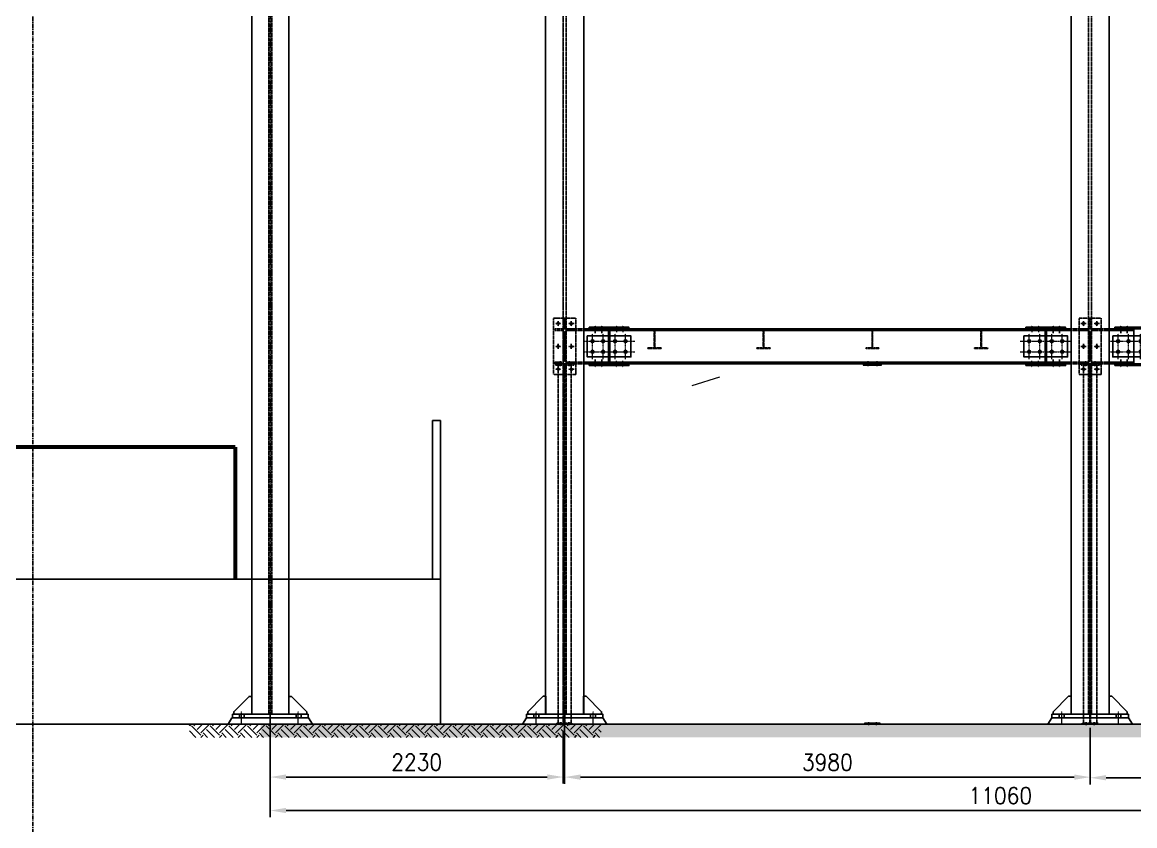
# Model space of a CAD drawing. Header units: millimetres. Extents: x 13669 to 217197, y -88248 to 24578.
# Drawn here: x 61691 to 70118, y 12406 to 18492 of the extents above; entities that cross this region are included whole.
import ezdxf

# ---------------------------------------------------------------- set-up
doc = ezdxf.new("R2010")
doc.units = ezdxf.units.MM
for name, pattern in [('CENTER', [50.8, 31.75, -6.35, 6.35, -6.35]), ('CENTER2', [1.125, 0.75, -0.125, 0.125, -0.125]), ('DASHED2', [0.375, 0.25, -0.125])]:
    doc.linetypes.add(name, pattern=pattern)
for name, color, linetype in [('CHAPA PISO', 3, 'Continuous'), ('Tx-DDIM', 1, 'Continuous'), ('Tx-EJES', 1, 'CENTER'), ('Tx_DDIM', 1, 'Continuous'), ('Tx_M_EQUIPOS', 4, 'Continuous'), ('Tx_M_EXISTENTES', 8, 'Continuous'), ('Tx_M_OCULTOS', 2, 'DASHED2'), ('Tx_M_OCULTOS FINO', 1, 'DASHED2')]:
    doc.layers.add(name, color=color, linetype=linetype)
for name, color, linetype, lineweight in [('TITULOS', 6, 'Continuous', 60), ('Tx_EJES', 1, 'CENTER2', 5), ('Tx_M_CONTORNO FINO', 1, 'Continuous', 5)]:
    doc.layers.add(name, color=color, linetype=linetype, lineweight=lineweight)
doc.styles.add('ROMANS', font='romans.shx', dxfattribs={"width": 0.9})
doc.dimstyles.new('ESC 1-50', dxfattribs={"dimscale": 50, "dimtxt": 2.5, "dimasz": 2.4, "dimexe": 1, "dimexo": 1, "dimgap": 1, "dimtad": 1, "dimdec": 0, "dimtxsty": 'ROMANS', "dimcen": 2.5, "dimclrd": 256, "dimclre": 256, "dimclrt": 3, "dimadec": 0, "dimazin": 2, "dimtfac": 0.5, "dimtdec": 0, "dimtmove": 0, "dimatfit": 3, "dimfxl": 1, "dimtfill": 1, "dimtfillclr": 256, "dimtolj": 2, "dimlwd": -1, "dimarcsym": 0})

# ---------------------------------------------------------------- blocks, each defined once
blk = doc.blocks.new('A$Cd38fd534')
at = {"layer": 'Tx_EJES'}
for p, q in [((-69.1, 0), (319.1, 0)), ((0, -135.8), (0, 55.8)), ((80, -135.8), (80, 55.8)), ((170, -135.8), (170, 55.8)), ((250, -135.8), (250, 55.8)), ((-69.1, -80), (319.1, -80))]:
    blk.add_line(p, q, dxfattribs=at)
at = {"layer": 'Tx_M_EQUIPOS'}
blk.add_lwpolyline([(-40, 40), (290, 40), (290, -120), (-40, -120)], close=True, dxfattribs=at)
for centre in [(0, 0), (80, 0), (170, 0), (250, 0), (0, -80), (80, -80), (170, -80), (250, -80)]:
    blk.add_circle(centre, 10.5, dxfattribs=at)
blk = doc.blocks.new('A$C03c238ad')
at = {"layer": 'Tx_M_OCULTOS FINO'}
for p, q in [((-70.7, 40), (-29.3, 40)), ((-50, 58.7), (-50, 21.3)), ((29.3, 40), (70.7, 40)), ((50, 58.7), (50, 21.3)), ((-70.7, -133), (-29.3, -133)), ((-50, -114.3), (-50, -151.7)), ((29.3, -133), (70.7, -133)), ((50, -114.3), (50, -151.7)), ((-70.7, -306), (-29.3, -306)), ((-50, -287.3), (-50, -324.7)), ((29.3, -306), (70.7, -306)), ((50, -287.3), (50, -324.7))]:
    blk.add_line(p, q, dxfattribs=at)
for points in [[(-84, -346), (84, -346), (84, 80), (-84, 80)], [(-3.9, 80), (3.9, 80), (3.9, 0), (-3.9, 0)], [(-3.9, -266), (3.9, -266), (3.9, -346), (-3.9, -346)]]:
    blk.add_lwpolyline(points, close=True, dxfattribs=at)
for centre in [(-50, 40), (50, 40), (-50, -133), (50, -133), (-50, -306), (50, -306)]:
    blk.add_circle(centre, 8.5, dxfattribs=at)
blk = doc.blocks.new('A$Cf5f8315d')
at = {"layer": 'Tx_EJES'}
blk.add_line((-21.3, 0), (0, 0), dxfattribs=at)
at = {"layer": 'Tx_M_OCULTOS'}
for p, q in [((-13, 8.5), (0, 8.5)), ((-13, -8.5), (0, -8.5))]:
    blk.add_line(p, q, dxfattribs=at)
blk = doc.blocks.new('A$Cfbe9b5f4')
at = {"layer": 'Tx_EJES'}
for p, q in [((-150, 117.9), (-150, 68.1)), ((-100, 117.9), (-100, 68.1)), ((10, 117.9), (10, 68.1)), ((60, 117.9), (60, 68.1)), ((3157.4, 117.9), (3157.4, 68.1)), ((3207.4, 117.9), (3207.4, 68.1)), ((3317.4, 117.9), (3317.4, 68.1)), ((3367.4, 117.9), (3367.4, 68.1)), ((3830, 117.9), (3830, 68.1)), ((3880, 117.9), (3880, 68.1)), ((-150, -197.9), (-150, -148.1)), ((-100, -197.9), (-100, -148.1)), ((10, -197.9), (10, -148.1)), ((60, -197.9), (60, -148.1)), ((3157.4, -197.9), (3157.4, -148.1)), ((3207.4, -197.9), (3207.4, -148.1)), ((3317.4, -197.9), (3317.4, -148.1)), ((3367.4, -197.9), (3367.4, -148.1)), ((3830, -197.9), (3830, -148.1)), ((3880, -197.9), (3880, -148.1))]:
    blk.add_line(p, q, dxfattribs=at)
at = {"layer": 'Tx_M_EQUIPOS'}
for p, q in [((-40, 93), (3257.4, 93)), ((-40, 80), (3257.4, 80)), ((3257.4, -160), (-40, -160)), ((3257.4, -173), (-40, -173))]:
    blk.add_line(p, q, dxfattribs=at)
for points in [[(-195, 105.7), (105, 105.7), (105, 93), (-195, 93)], [(3112.4, 105.7), (3412.4, 105.7), (3412.4, 93), (3112.4, 93)], [(3785, 105.7), (4085, 105.7), (4085, 93), (3785, 93)], [(-195, -185.7), (105, -185.7), (105, -173), (-195, -173)], [(3112.4, -185.7), (3412.4, -185.7), (3412.4, -173), (3112.4, -173)], [(3785, -185.7), (4085, -185.7), (4085, -173), (3785, -173)]]:
    blk.add_lwpolyline(points, close=True, dxfattribs=at)
for points in [[(-40, 93), (-40, -173)], [(3257.4, 93), (3257.4, -173)]]:
    blk.add_lwpolyline(points, dxfattribs=at)
at = {"layer": 'Tx_M_OCULTOS'}
for p, q in [((-160.5, 105.7), (-160.5, 80)), ((-139.5, 105.7), (-139.5, 80)), ((-110.5, 105.7), (-110.5, 80)), ((-89.5, 105.7), (-89.5, 80)), ((-0.5, 105.7), (-0.5, 92.7)), ((20.5, 105.7), (20.5, 92.7)), ((49.5, 105.7), (49.5, 92.7)), ((70.5, 105.7), (70.5, 92.7)), ((3146.9, 105.7), (3146.9, 80)), ((3167.9, 105.7), (3167.9, 80)), ((3196.9, 105.7), (3196.9, 80)), ((3217.9, 105.7), (3217.9, 80)), ((3306.9, 105.7), (3306.9, 92.7)), ((3327.9, 105.7), (3327.9, 92.7)), ((3356.9, 105.7), (3356.9, 92.7)), ((3377.9, 105.7), (3377.9, 92.7)), ((3819.5, 105.7), (3819.5, 80)), ((3840.5, 105.7), (3840.5, 80)), ((3869.5, 105.7), (3869.5, 80)), ((3890.5, 105.7), (3890.5, 80)), ((-160.5, -185.7), (-160.5, -160)), ((-139.5, -185.7), (-139.5, -160)), ((-110.5, -185.7), (-110.5, -160)), ((-89.5, -185.7), (-89.5, -160)), ((3146.9, -185.7), (3146.9, -160)), ((3167.9, -185.7), (3167.9, -160)), ((3196.9, -185.7), (3196.9, -160)), ((3217.9, -185.7), (3217.9, -160)), ((3819.5, -185.7), (3819.5, -160)), ((3840.5, -185.7), (3840.5, -160)), ((3869.5, -185.7), (3869.5, -160)), ((3890.5, -185.7), (3890.5, -160)), ((-0.5, -185.7), (-0.5, -172.7)), ((20.5, -185.7), (20.5, -172.7)), ((49.5, -185.7), (49.5, -172.7)), ((70.5, -185.7), (70.5, -172.7)), ((3306.9, -185.7), (3306.9, -172.7)), ((3327.9, -185.7), (3327.9, -172.7)), ((3356.9, -185.7), (3356.9, -172.7)), ((3377.9, -185.7), (3377.9, -172.7))]:
    blk.add_line(p, q, dxfattribs=at)
for points in [[(287, -51.5, 0.414214), (296.5, -42), (296.5, 78, 0.414214), (287, 87.5), (248.7, 87.5), (248.7, 93), (348.7, 93), (348.7, 87.5), (310.4, 87.5, 0.414214), (300.9, 78), (300.9, -42, 0.414214), (310.4, -51.5), (348.7, -51.5), (348.7, -57), (248.7, -57), (248.7, -51.5)], [(1112, -51.5, 0.414214), (1121.5, -42), (1121.5, 78, 0.414214), (1112, 87.5), (1073.7, 87.5), (1073.7, 93), (1173.7, 93), (1173.7, 87.5), (1135.4, 87.5, 0.414214), (1125.9, 78), (1125.9, -42, 0.414214), (1135.4, -51.5), (1173.7, -51.5), (1173.7, -57), (1073.7, -57), (1073.7, -51.5)], [(1937, -51.5, 0.414214), (1946.5, -42), (1946.5, 78, 0.414214), (1937, 87.5), (1898.7, 87.5), (1898.7, 93), (1998.7, 93), (1998.7, 87.5), (1960.4, 87.5, 0.414214), (1950.9, 78), (1950.9, -42, 0.414214), (1960.4, -51.5), (1998.7, -51.5), (1998.7, -57), (1898.7, -57), (1898.7, -51.5)], [(2762, -51.5, 0.414214), (2771.5, -42), (2771.5, 78, 0.414214), (2762, 87.5), (2723.7, 87.5), (2723.7, 93), (2823.7, 93), (2823.7, 87.5), (2785.4, 87.5, 0.414214), (2775.9, 78), (2775.9, -42, 0.414214), (2785.4, -51.5), (2823.7, -51.5), (2823.7, -57), (2723.7, -57), (2723.7, -51.5)]]:
    blk.add_lwpolyline(points, format="xyb", close=True, dxfattribs=at)
at = {"rotation": 270}
for p in [(1913.7, -173), (1983.7, -173)]:
    blk.add_blockref('A$Cf5f8315d', p, dxfattribs=at)
blk = doc.blocks.new('*D94')
at = {"layer": 'Defpoints', "color": 0, "transparency": 16777216}
for p in [(65799.7, 13311.7), (69780.1, 13196.7), (69780.1, 12774.6)]:
    blk.add_point(p, dxfattribs=at)
at = {"layer": 'Tx_DDIM', "lineweight": -2, "transparency": 16777216}
for p, q in [((65799.7, 13261.7), (65799.7, 12724.6)), ((69780.1, 13146.7), (69780.1, 12724.6))]:
    blk.add_line(p, q, dxfattribs=at)
at = {"layer": 'Tx_DDIM', "transparency": 16777216}
blk.add_line((65919.7, 12774.6), (69660.1, 12774.6), dxfattribs=at)
for points in [[(65919.7, 12794.6), (65919.7, 12754.6), (65799.7, 12774.6)], [(69660.1, 12794.6), (69660.1, 12754.6), (69780.1, 12774.6)]]:
    blk.add_solid(points, dxfattribs=at)
at = {"layer": 'Tx_DDIM', "color": 3, "transparency": 16777216, "insert": (67789.9, 12887.1), "char_height": 125, "attachment_point": 5, "style": 'ROMANS', "bg_fill": 3, "box_fill_scale": 1.1, "bg_fill_color": 256, "bg_fill_true_color": 13158600, "bg_fill_transparency": 0}
blk.add_mtext('\\A2;3980', dxfattribs=at)
blk = doc.blocks.new('*D95')
at = {"layer": 'Defpoints', "color": 0, "transparency": 16777216}
for p in [(69780.1, 13196.7), (74630.1, 13203.1), (74630.1, 12769.7)]:
    blk.add_point(p, dxfattribs=at)
at = {"layer": 'Tx_DDIM', "lineweight": -2, "transparency": 16777216}
for p, q in [((69780.1, 13146.7), (69780.1, 12719.7)), ((74630.1, 13153.1), (74630.1, 12719.7))]:
    blk.add_line(p, q, dxfattribs=at)
at = {"layer": 'Tx_DDIM', "transparency": 16777216}
blk.add_line((69900.1, 12769.7), (74510.1, 12769.7), dxfattribs=at)
for points in [[(69900.1, 12789.7), (69900.1, 12749.7), (69780.1, 12769.7)], [(74510.1, 12789.7), (74510.1, 12749.7), (74630.1, 12769.7)]]:
    blk.add_solid(points, dxfattribs=at)
at = {"layer": 'Tx_DDIM', "color": 3, "transparency": 16777216, "insert": (72205.1, 12882.2), "char_height": 125, "attachment_point": 5, "style": 'ROMANS', "bg_fill": 3, "box_fill_scale": 1.1, "bg_fill_color": 256, "bg_fill_true_color": 13158600, "bg_fill_transparency": 0}
blk.add_mtext('\\A2;4850', dxfattribs=at)
blk = doc.blocks.new('*D97')
at = {"layer": 'Defpoints', "color": 0, "transparency": 16777216}
for p in [(63569.7, 12992), (74630.1, 12935.5), (74630.1, 12521.9)]:
    blk.add_point(p, dxfattribs=at)
at = {"layer": 'Tx_DDIM', "lineweight": -2, "transparency": 16777216}
for p, q in [((63569.7, 12942), (63569.7, 12471.9)), ((74630.1, 12885.5), (74630.1, 12471.9))]:
    blk.add_line(p, q, dxfattribs=at)
at = {"layer": 'Tx_DDIM', "transparency": 16777216}
blk.add_line((63689.7, 12521.9), (74510.1, 12521.9), dxfattribs=at)
for points in [[(63689.7, 12541.9), (63689.7, 12501.9), (63569.7, 12521.9)], [(74510.1, 12541.9), (74510.1, 12501.9), (74630.1, 12521.9)]]:
    blk.add_solid(points, dxfattribs=at)
at = {"layer": 'Tx_DDIM', "color": 3, "transparency": 16777216, "insert": (69099.9, 12634.4), "char_height": 125, "attachment_point": 5, "style": 'ROMANS', "bg_fill": 3, "box_fill_scale": 1.1, "bg_fill_color": 256, "bg_fill_true_color": 13158600, "bg_fill_transparency": 0}
blk.add_mtext('\\A2;11060', dxfattribs=at)
blk = doc.blocks.new('*D92')
at = {"layer": 'Defpoints', "color": 0, "transparency": 16777216}
for p in [(63569.7, 13311.7), (65788.4, 13174.9), (65788.4, 12775.2)]:
    blk.add_point(p, dxfattribs=at)
at = {"layer": 'Tx_DDIM', "lineweight": -2, "transparency": 16777216}
for p, q in [((63569.7, 13261.7), (63569.7, 12725.2)), ((65788.4, 13124.9), (65788.4, 12725.2))]:
    blk.add_line(p, q, dxfattribs=at)
at = {"layer": 'Tx_DDIM', "transparency": 16777216}
blk.add_line((63689.7, 12775.2), (65668.4, 12775.2), dxfattribs=at)
for points in [[(63689.7, 12795.2), (63689.7, 12755.2), (63569.7, 12775.2)], [(65668.4, 12795.2), (65668.4, 12755.2), (65788.4, 12775.2)]]:
    blk.add_solid(points, dxfattribs=at)
at = {"layer": 'Tx_DDIM', "color": 3, "transparency": 16777216, "insert": (64679.1, 12887.7), "char_height": 125, "attachment_point": 5, "style": 'ROMANS', "bg_fill": 3, "box_fill_scale": 1.1, "bg_fill_color": 256, "bg_fill_true_color": 13158600, "bg_fill_transparency": 0}
blk.add_mtext('\\A2;2230', dxfattribs=at)

msp = doc.modelspace()

# ---------------------------------------------------------------- hatches: boundary and pattern name
h = msp.add_hatch()
h.set_pattern_fill('EARTH', color=9, scale=400, angle=45)
h.set_pattern_definition([(45, (64033, 8441.85), (0, 141.42136), [100, -100]), (45, (64006.48, 8468.37), (0, 141.42136), [100, -100]), (45, (63979.97, 8494.88), (0, 141.42136), [100, -100]), (135, (63979.97, 8512.56), (-141.42136, 1e-14), [100, -100]), (135, (64006.48, 8539.08), (-141.42136, 1e-14), [100, -100]), (135, (64033, 8565.6), (-141.42136, 1e-14), [100, -100])])
h.paths.add_polyline_path([(63497.0715097, 13174.9274861), (63497.0715097, 13074.9274861), (77354.689327, 13074.9274861), (77354.689327, 13174.9274861)])

# ---------------------------------------------------------------- linework, layer by layer
at = {"color": 9}
for p, q in [((63249.7256931, 13174.9274861), (63279.7256931, 13224.9274861)), ((63889.725693, 13174.9274861), (63859.725693, 13224.9274861)), ((65479.7256929, 13174.9274861), (65509.7256929, 13224.9274861)), ((66119.7256928, 13174.9274861), (66089.7256928, 13224.9274861)), ((69460.061136, 13174.9274861), (69490.061136, 13224.9274861)), ((70100.0611359, 13174.9274861), (70070.0611359, 13224.9274861))]:
    msp.add_line(p, q, dxfattribs=at)
at = {"layer": 'CHAPA PISO'}
for p, q in [((64859.7256931, 15474.9274861), (64799.7256931, 15474.9274861)), ((64799.7256931, 15474.9274861), (64799.7256931, 14274.9274861)), ((63709.7256931, 14274.9274861), (59350.7256931, 14274.9274861)), ((64859.7256931, 14274.9274861), (60509.7256931, 14274.9274861))]:
    msp.add_line(p, q, dxfattribs=at)
at = {"layer": 'TITULOS'}
for q in [(60802.7256928, 15274.9274861), (63302.7256928, 14274.9274861)]:
    msp.add_line((63302.7256928, 15274.9274861), q, dxfattribs=at)
at = {"layer": 'Tx-DDIM'}
for p, q in [((66031.0256928, 16137.1972227), (66031.0256928, 16189.6577495)), ((66081.0256928, 16137.1972227), (66081.0256928, 16189.6577495)), ((69498.7611359, 16137.1972227), (69498.7611359, 16189.6577495)), ((69548.7611359, 16137.1972227), (69548.7611359, 16189.6577495)), ((70011.3611359, 16137.1972227), (70011.3611359, 16189.6577495)), ((70061.3611359, 16137.1972227), (70061.3611359, 16189.6577495)), ((66031.0256928, 15936.6577495), (66031.0256928, 15884.1972227)), ((66081.0256928, 15936.6577495), (66081.0256928, 15884.1972227)), ((69498.7611359, 15936.6577495), (69498.7611359, 15884.1972227)), ((69548.7611359, 15936.6577495), (69548.7611359, 15884.1972227)), ((70011.3611359, 15936.6577495), (70011.3611359, 15884.1972227)), ((70061.3611359, 15936.6577495), (70061.3611359, 15884.1972227))]:
    msp.add_line(p, q, dxfattribs=at)
at = {"layer": 'Tx-EJES'}
msp.add_line((61770.2256929, 7220.7061041), (61770.2256929, 23130.784364), dxfattribs=at)
at = {"layer": 'Tx_EJES'}
for p, q in [((63569.725693, 22526.9069836), (63569.725693, 13250.3274861)), ((66011.0256928, 16058.0774861), (66011.0256928, 16095.7774861)), ((66091.0256928, 16058.0774861), (66091.0256928, 16095.7774861)), ((69488.7611359, 16058.0774861), (69488.7611359, 16095.7774861)), ((69568.7611359, 16058.0774861), (69568.7611359, 16095.7774861)), ((69991.3611359, 16058.0774861), (69991.3611359, 16095.7774861)), ((70071.3611359, 16058.0774861), (70071.3611359, 16095.7774861)), ((65992.1756928, 16076.9274861), (66029.8756928, 16076.9274861)), ((66011.0256928, 15978.0774861), (66011.0256928, 16015.7774861)), ((66072.1756928, 16076.9274861), (66109.8756928, 16076.9274861)), ((66091.0256928, 15978.0774861), (66091.0256928, 16015.7774861)), ((69507.6111359, 16076.9274861), (69469.9111359, 16076.9274861)), ((69488.7611359, 15978.0774861), (69488.7611359, 16015.7774861)), ((69587.6111359, 16076.9274861), (69549.9111359, 16076.9274861)), ((69568.7611359, 15978.0774861), (69568.7611359, 16015.7774861)), ((69972.5111359, 16076.9274861), (70010.2111359, 16076.9274861)), ((69991.3611359, 15978.0774861), (69991.3611359, 16015.7774861)), ((70052.5111359, 16076.9274861), (70090.2111359, 16076.9274861)), ((70071.3611359, 15978.0774861), (70071.3611359, 16015.7774861)), ((65992.1756928, 15996.9274861), (66029.8756928, 15996.9274861)), ((66072.1756928, 15996.9274861), (66109.8756928, 15996.9274861)), ((69507.6111359, 15996.9274861), (69469.9111359, 15996.9274861)), ((69587.6111359, 15996.9274861), (69549.9111359, 15996.9274861)), ((69972.5111359, 15996.9274861), (70010.2111359, 15996.9274861)), ((70052.5111359, 15996.9274861), (70090.2111359, 15996.9274861)), ((63350.7256931, 13179.6274861), (63350.7256931, 13275.3274861)), ((63780.7256931, 13179.6274861), (63780.7256931, 13275.3274861)), ((65584.7256929, 13179.6274861), (65584.7256929, 13275.3274861)), ((66014.7256929, 13179.6274861), (66014.7256929, 13275.3274861)), ((69565.0611359, 13179.6274861), (69565.0611359, 13275.3274861)), ((69995.061136, 13179.6274861), (69995.061136, 13275.3274861))]:
    msp.add_line(p, q, dxfattribs=at)
at = {"layer": 'Tx_M_CONTORNO FINO'}
for p, q in [((68086.561136, 15903.9274864), (68086.561136, 15894.4274864)), ((68086.561136, 15903.9274864), (68086.561136, 15903.9274864)), ((68095.061136, 15913.0517969), (68095.061136, 15888.4348144)), ((68103.561136, 15903.9274864), (68103.561136, 15894.4274864)), ((68103.561136, 15903.9274864), (68103.561136, 15903.9274864)), ((68156.561136, 15903.9274864), (68156.561136, 15894.4274864)), ((68156.561136, 15903.9274864), (68156.561136, 15903.9274864)), ((68165.061136, 15913.0517969), (68165.061136, 15888.4348144)), ((68173.561136, 15903.9274864), (68173.561136, 15894.4274864)), ((68173.561136, 15903.9274864), (68173.561136, 15903.9274864)), ((66971.8903069, 15804.980764), (66763.5906577, 15738.5440219)), ((68091.561136, 13184.4274864), (68091.561136, 13174.9274864)), ((68100.061136, 13191.9859777), (68100.061136, 13167.3689951)), ((68108.561136, 13184.4274864), (68108.561136, 13174.9274864)), ((68151.561136, 13184.4274864), (68151.561136, 13174.9274864)), ((68160.061136, 13191.9859777), (68160.061136, 13167.3689951)), ((68168.561136, 13184.4274864), (68168.561136, 13174.9274864))]:
    msp.add_line(p, q, dxfattribs=at)
for points in [[(68200.061136, 15903.9274864), (68060.061136, 15903.9274864), (68060.061136, 15894.4274864), (68200.061136, 15894.4274864)], [(68070.061136, 13174.9274864), (68190.061136, 13174.9274864), (68190.061136, 13184.4274864), (68070.061136, 13184.4274864)]]:
    msp.add_lwpolyline(points, close=True, dxfattribs=at)
msp.add_lwpolyline([(68080.061136, 13174.9274864), (68180.061136, 13174.9274864)], dxfattribs=at)
at = {"layer": 'Tx_M_EQUIPOS'}
for p, q in [((65943.2256929, 16156.9274861), (66131.0256928, 16156.9274861)), ((69636.5611359, 16156.9274861), (69448.7611359, 16156.9274861)), ((69923.561136, 16156.9274861), (70111.3611359, 16156.9274861)), ((65943.2256929, 15916.9274861), (66131.0256928, 15916.9274861)), ((69636.5611359, 15916.9274861), (69448.7611359, 15916.9274861)), ((69923.561136, 15916.9274861), (70111.3611359, 15916.9274861))]:
    msp.add_line(p, q, dxfattribs=at)
for points in [[(63709.7256931, 13250.3274861), (63709.7256931, 21348.899311), (63709.7256931, 22015.607486), (63429.7256931, 22015.607486), (63429.7256931, 21364.799311), (63429.7256931, 13250.3274861)], [(65943.2256929, 16169.9274861), (66131.0256928, 16169.9274861), (66131.0256928, 15903.9274861), (65943.2256929, 15903.9274861)], [(69636.5611359, 16169.9274861), (69448.7611359, 16169.9274861), (69448.7611359, 15903.9274861), (69636.5611359, 15903.9274861)], [(69923.561136, 16169.9274861), (70111.3611359, 16169.9274861), (70111.3611359, 15903.9274861), (69923.561136, 15903.9274861)]]:
    msp.add_lwpolyline(points, dxfattribs=at)
for points in [[(65944.5611358, 13250.3274861), (65944.5611358, 21348.899311), (65943.2256928, 22015.607486), (65656.2256928, 22015.607486), (65655.5611358, 21364.799311), (65655.5611358, 13250.3274861)], [(69924.561136, 13250.3274861), (69924.561136, 21348.899311), (69923.5611359, 22015.607486), (69636.5611359, 22015.607486), (69635.561136, 21364.799311), (69635.561136, 13250.3274861)], [(63429.7256931, 13386.3274861), (63409.2256931, 13386.3274861), (63293.725693, 13270.3274861), (63293.725693, 13250.3274861), (63429.7256931, 13250.3274861)], [(63709.7256931, 13386.3274861), (63730.225693, 13386.3274861), (63845.7256931, 13270.3274861), (63845.7256931, 13250.3274861), (63709.7256931, 13250.3274861)], [(65656.2256928, 13387.3274861), (65636.2256928, 13387.3274861), (65519.7256928, 13270.3274861), (65519.7256928, 13250.3274861), (65656.2256928, 13250.3274861)], [(65943.2256929, 13387.3274861), (65963.2256929, 13387.3274861), (66079.7256929, 13270.3274861), (66079.7256929, 13250.3274861), (65943.2256929, 13250.3274861)], [(69636.5611359, 13387.3274861), (69616.5611359, 13387.3274861), (69500.0611358, 13270.3274861), (69500.0611358, 13250.3274861), (69636.5611359, 13250.3274861)], [(69923.5611359, 13387.3274861), (69943.5611359, 13387.3274861), (70060.061136, 13270.3274861), (70060.061136, 13250.3274861), (69923.5611359, 13250.3274861)], [(63283.7256931, 13250.3274861), (63855.725693, 13250.3274861), (63855.725693, 13224.9274861), (63283.7256931, 13224.9274861)], [(65509.7256929, 13250.3274861), (66089.7256928, 13250.3274861), (66089.7256928, 13224.9274861), (65509.7256929, 13224.9274861)], [(69490.061136, 13250.3274861), (70070.0611359, 13250.3274861), (70070.0611359, 13224.9274861), (69490.061136, 13224.9274861)]]:
    msp.add_lwpolyline(points, close=True, dxfattribs=at)
for centre in [(66011.0256928, 16076.9274861), (66091.0256928, 16076.9274861), (69488.7611359, 16076.9274861), (69568.7611359, 16076.9274861), (69991.3611359, 16076.9274861), (70071.3611359, 16076.9274861), (66011.0256928, 15996.9274861), (66091.0256928, 15996.9274861), (69488.7611359, 15996.9274861), (69568.7611359, 15996.9274861), (69991.3611359, 15996.9274861), (70071.3611359, 15996.9274861)]:
    msp.add_circle(centre, 10.5, dxfattribs=at)
at = {"layer": 'Tx_M_EXISTENTES'}
msp.add_line((63497.0715097, 13174.9274861), (77351.2592588, 13174.9274861), dxfattribs=at)
for centre in [(66011.0256928, 16076.9274861), (66091.0256928, 16076.9274861), (69488.7611359, 16076.9274861), (69568.7611359, 16076.9274861), (69991.3611359, 16076.9274861), (70071.3611359, 16076.9274861), (66011.0256928, 15996.9274861), (66091.0256928, 15996.9274861), (69488.7611359, 15996.9274861), (69568.7611359, 15996.9274861), (69991.3611359, 15996.9274861), (70071.3611359, 15996.9274861)]:
    msp.add_circle(centre, 9.525, dxfattribs=at)
at = {"layer": 'Tx_M_OCULTOS', "extrusion": (6.12323e-17, 1, -1.83697e-16)}
for p, q in [((63558.425693, 13250.3274861), (63558.425693, 22015.607486)), ((63581.025693, 13250.3274861), (63581.025693, 22015.607486)), ((65788.4256928, 13250.3274861), (65788.4256928, 22015.607486)), ((65811.0256928, 13250.3274861), (65811.0256928, 22015.607486)), ((69768.7611359, 13250.3274861), (69768.7611359, 22015.607486)), ((69791.3611359, 13250.3274861), (69791.3611359, 22015.607486))]:
    msp.add_line(p, q, dxfattribs=at)
at = {"layer": 'Tx_M_OCULTOS'}
for p, q in [((65943.2256929, 16169.9274861), (65811.0256928, 16169.9274861)), ((65943.2256929, 16156.9274861), (65811.0256928, 16156.9274861)), ((66020.5205531, 16156.9274861), (66020.5205531, 16169.9274861)), ((66041.5308326, 16156.9274861), (66041.5308326, 16169.9274861)), ((66070.5205531, 16156.9274861), (66070.5205531, 16169.9274861)), ((66091.5308326, 16156.9274861), (66091.5308326, 16169.9274861)), ((69488.2559962, 16156.9274861), (69488.2559962, 16169.9274861)), ((69509.2662757, 16156.9274861), (69509.2662757, 16169.9274861)), ((69538.2559962, 16156.9274861), (69538.2559962, 16169.9274861)), ((69559.2662757, 16156.9274861), (69559.2662757, 16169.9274861)), ((69636.5611359, 16169.9274861), (69768.7611359, 16169.9274861)), ((69636.5611359, 16156.9274861), (69768.7611359, 16156.9274861)), ((69923.561136, 16169.9274861), (69791.3611359, 16169.9274861)), ((69923.561136, 16156.9274861), (69791.3611359, 16156.9274861)), ((70000.8559962, 16156.9274861), (70000.8559962, 16169.9274861)), ((70021.8662757, 16156.9274861), (70021.8662757, 16169.9274861)), ((70050.8559962, 16156.9274861), (70050.8559962, 16169.9274861)), ((70071.8662757, 16156.9274861), (70071.8662757, 16169.9274861)), ((65943.2256929, 15916.9274861), (65811.0256928, 15916.9274861)), ((65943.2256929, 15903.9274861), (65811.0256928, 15903.9274861)), ((66020.5205531, 15903.9274861), (66020.5205531, 15916.9274861)), ((66041.5308326, 15903.9274861), (66041.5308326, 15916.9274861)), ((66070.5205531, 15903.9274861), (66070.5205531, 15916.9274861)), ((66091.5308326, 15903.9274861), (66091.5308326, 15916.9274861)), ((69488.2559962, 15903.9274861), (69488.2559962, 15916.9274861)), ((69509.2662757, 15903.9274861), (69509.2662757, 15916.9274861)), ((69538.2559962, 15903.9274861), (69538.2559962, 15916.9274861)), ((69559.2662757, 15903.9274861), (69559.2662757, 15916.9274861)), ((69636.5611359, 15916.9274861), (69768.7611359, 15916.9274861)), ((69636.5611359, 15903.9274861), (69768.7611359, 15903.9274861)), ((69923.561136, 15916.9274861), (69791.3611359, 15916.9274861)), ((69923.561136, 15903.9274861), (69791.3611359, 15903.9274861)), ((70000.8559962, 15903.9274861), (70000.8559962, 15916.9274861)), ((70021.8662757, 15903.9274861), (70021.8662757, 15916.9274861)), ((70050.8559962, 15903.9274861), (70050.8559962, 15916.9274861)), ((70071.8662757, 15903.9274861), (70071.8662757, 15916.9274861)), ((63336.225693, 13224.9274861), (63336.225693, 13250.3274861)), ((63373.225693, 13224.9274861), (63373.225693, 13250.3274861)), ((63766.2256931, 13224.9274861), (63766.2256931, 13250.3274861)), ((63803.2256931, 13224.9274861), (63803.2256931, 13250.3274861)), ((65566.2256929, 13224.9274861), (65566.2256929, 13250.3274861)), ((65603.2256929, 13224.9274861), (65603.2256929, 13250.3274861)), ((65996.2256929, 13224.9274861), (65996.2256929, 13250.3274861)), ((66033.2256929, 13224.9274861), (66033.2256929, 13250.3274861)), ((69546.5611359, 13224.9274861), (69546.5611359, 13250.3274861)), ((69583.5611359, 13224.9274861), (69583.5611359, 13250.3274861)), ((69976.561136, 13224.9274861), (69976.561136, 13250.3274861)), ((70013.561136, 13224.9274861), (70013.561136, 13250.3274861))]:
    msp.add_line(p, q, dxfattribs=at)
at = {"layer": 'Tx_M_OCULTOS FINO'}
for p, q in [((65750.061136, 15894.4274854), (65750.061136, 13184.4274854)), ((65756.561136, 15903.9274854), (65756.561136, 15894.4274854)), ((65756.561136, 15903.9274854), (65756.561136, 15903.9274854)), ((65765.061136, 15913.0517959), (65765.061136, 15888.4348133)), ((65773.561136, 15903.9274854), (65773.561136, 15894.4274854)), ((65773.561136, 15903.9274854), (65773.561136, 15903.9274854)), ((65797.901136, 15894.4274854), (65797.901136, 13184.4274854)), ((65802.221136, 15894.4274854), (65802.221136, 13184.4274854)), ((65826.561136, 15903.9274854), (65826.561136, 15894.4274854)), ((65826.561136, 15903.9274854), (65826.561136, 15903.9274854)), ((65835.061136, 15913.0517959), (65835.061136, 15888.4348133)), ((65843.561136, 15903.9274854), (65843.561136, 15894.4274854)), ((65843.561136, 15903.9274854), (65843.561136, 15903.9274854)), ((65850.061136, 15894.4274854), (65850.061136, 13184.4274854)), ((69730.061136, 15894.4274854), (69730.061136, 13184.4274854)), ((69736.561136, 15903.9274854), (69736.561136, 15894.4274854)), ((69736.561136, 15903.9274854), (69736.561136, 15903.9274854)), ((69745.061136, 15913.0517959), (69745.061136, 15888.4348133)), ((69753.561136, 15903.9274854), (69753.561136, 15894.4274854)), ((69753.561136, 15903.9274854), (69753.561136, 15903.9274854)), ((69777.901136, 15894.4274854), (69777.901136, 13184.4274854)), ((69782.221136, 15894.4274854), (69782.221136, 13184.4274854)), ((69806.561136, 15903.9274854), (69806.561136, 15894.4274854)), ((69806.561136, 15903.9274854), (69806.561136, 15903.9274854)), ((69815.061136, 15913.0517959), (69815.061136, 15888.4348133)), ((69823.561136, 15903.9274854), (69823.561136, 15894.4274854)), ((69823.561136, 15903.9274854), (69823.561136, 15903.9274854)), ((69830.061136, 15894.4274854), (69830.061136, 13184.4274854)), ((65761.561136, 13184.4274854), (65761.561136, 13174.9274854)), ((65770.061136, 13191.9859766), (65770.061136, 13167.3689941)), ((65778.561136, 13184.4274854), (65778.561136, 13174.9274854)), ((65821.561136, 13184.4274854), (65821.561136, 13174.9274854)), ((65830.061136, 13191.9859766), (65830.061136, 13167.3689941)), ((65838.561136, 13184.4274854), (65838.561136, 13174.9274854)), ((69741.561136, 13184.4274854), (69741.561136, 13174.9274854)), ((69750.061136, 13191.9859766), (69750.061136, 13167.3689941)), ((69758.561136, 13184.4274854), (69758.561136, 13174.9274854)), ((69801.561136, 13184.4274854), (69801.561136, 13174.9274854)), ((69810.061136, 13191.9859766), (69810.061136, 13167.3689941)), ((69818.561136, 13184.4274854), (69818.561136, 13174.9274854))]:
    msp.add_line(p, q, dxfattribs=at)
for points in [[(65816.5630951, 16156.9275042), (65874.0630951, 16156.9275042), (65874.0630951, 16169.9275042), (65726.0630951, 16169.9275042), (65726.0630951, 16156.9275042), (65783.5630951, 16156.9275042, -0.4142135624), (65796.2630951, 16144.2275042), (65796.2630951, 15929.6275042, -0.4142135624), (65783.5630951, 15916.9275042), (65726.0630951, 15916.9275042), (65726.0630951, 15903.9275042), (65874.0630951, 15903.9275042), (65874.0630951, 15916.9275042), (65816.5630951, 15916.9275042, -0.4142135624), (65803.8630951, 15929.6275042), (65803.8630951, 16144.2275042, -0.4142135624)], [(69796.5492246, 16156.9275042), (69854.0492246, 16156.9275042), (69854.0492246, 16169.9275042), (69706.0492246, 16169.9275042), (69706.0492246, 16156.9275042), (69763.5492246, 16156.9275042, -0.4142135624), (69776.2492246, 16144.2275042), (69776.2492246, 15929.6275042, -0.4142135624), (69763.5492246, 15916.9275042), (69706.0492246, 15916.9275042), (69706.0492246, 15903.9275042), (69854.0492246, 15903.9275042), (69854.0492246, 15916.9275042), (69796.5492246, 15916.9275042, -0.4142135624), (69783.8492246, 15929.6275042), (69783.8492246, 16144.2275042, -0.4142135624)]]:
    msp.add_lwpolyline(points, format="xyb", close=True, dxfattribs=at)
for points in [[(65870.061136, 15903.9274854), (65730.061136, 15903.9274854), (65730.061136, 15894.4274854), (65870.061136, 15894.4274854)], [(69850.061136, 15903.9274854), (69710.061136, 15903.9274854), (69710.061136, 15894.4274854), (69850.061136, 15894.4274854)], [(65740.061136, 13174.9274854), (65860.061136, 13174.9274854), (65860.061136, 13184.4274854), (65740.061136, 13184.4274854)], [(69720.061136, 13174.9274854), (69840.061136, 13174.9274854), (69840.061136, 13184.4274854), (69720.061136, 13184.4274854)]]:
    msp.add_lwpolyline(points, close=True, dxfattribs=at)
for points in [[(65750.061136, 13174.9274854), (65850.061136, 13174.9274854)], [(65750.061136, 13174.9274854), (65850.061136, 13174.9274854)], [(69730.061136, 13174.9274854), (69830.061136, 13174.9274854)], [(69730.061136, 13174.9274854), (69830.061136, 13174.9274854)]]:
    msp.add_lwpolyline(points, dxfattribs=at)

# ---------------------------------------------------------------- block references
msp.add_blockref('A$Cfbe9b5f4', (66181.361136, 16076.9274864))
at = {"layer": 'TITULOS'}
for p in [(66011.361136, 16076.9274864), (69318.7611359, 16076.9274864), (69991.3611362, 16076.9274862)]:
    msp.add_blockref('A$Cd38fd534', p, dxfattribs=at)
at = {"layer": 'Tx_M_EQUIPOS'}
for p in [(65800.0888769, 16169.9274854), (69780.0750065, 16169.9274854)]:
    msp.add_blockref('A$C03c238ad', p, dxfattribs=at)
at = {"layer": 'Tx_M_OCULTOS FINO', "rotation": 270}
for p in [(65765.061136, 15903.9275042), (65835.061136, 15903.9275042), (69745.061136, 15903.9275042), (69815.061136, 15903.9275042)]:
    msp.add_blockref('A$Cf5f8315d', p, dxfattribs=at)

# ---------------------------------------------------------------- next in the draw order: dimensions: what is measured, and where the dimension line sits
at = {"layer": 'Tx_DDIM'}
dim = msp.add_linear_dim(base=(69780.0611359, 12774.5982147), p1=(65799.7256928, 13311.6796303), p2=(69780.0611359, 13196.6696378), dimstyle='ESC 1-50', override={"dimtmove": 1}, dxfattribs=at)
dim.commit()
dim.dimension.update_dxf_attribs({"geometry": '*D94', "text_midpoint": (67789.8934144, 12887.0982147)})

# ---------------------------------------------------------------- next in the draw order: hatches: boundary and pattern name
h = msp.add_hatch()
h.set_pattern_fill('EARTH', color=9, scale=400, angle=45)
h.set_pattern_definition([(45, (64033, 8441.85), (0, 141.4214), [100, -100]), (45, (64006.48, 8468.37), (0, 141.4214), [100, -100]), (45, (63979.97, 8494.88), (0, 141.4214), [100, -100]), (135, (63979.97, 8512.56), (-141.4214, 1e-14), [100, -100]), (135, (64006.48, 8539.08), (-141.4214, 1e-14), [100, -100]), (135, (64033, 8565.6), (-141.4214, 1e-14), [100, -100])])
h.paths.add_polyline_path([(62957.2266298, 13174.9274861), (62957.2266298, 13074.9274861), (66076.5073429, 13074.9274861), (66076.5073429, 13174.9274861)])

# ---------------------------------------------------------------- next in the draw order: linework, layer by layer
at = {"layer": 'Tx_EJES', "extrusion": (6.12323e-17, 1, -1.83697e-16)}
msp.add_line((65788.4256928, 13174.9274861), (65788.4256928, 22431.8873174), dxfattribs=at)
at = {"layer": 'Tx_M_EXISTENTES'}
msp.add_line((62957.2266298, 13174.9274861), (66076.5073429, 13174.9274861), dxfattribs=at)

# ---------------------------------------------------------------- next in the draw order: dimensions: what is measured, and where the dimension line sits
at = {"layer": 'Tx_DDIM'}
dim = msp.add_linear_dim(base=(74630.061136, 12769.7210507), p1=(69780.0611359, 13196.6696378), p2=(74630.061136, 13203.1157138), dimstyle='ESC 1-50', override={"dimtmove": 1}, dxfattribs=at)
dim.commit()
dim.dimension.update_dxf_attribs({"geometry": '*D95', "text_midpoint": (72205.0611359, 12882.2210507)})

# ---------------------------------------------------------------- next in the draw order: dimensions: what is measured, and where the dimension line sits
dim = msp.add_linear_dim(base=(74630.061136, 12521.9431286), p1=(63569.725693, 12991.9840809), p2=(74630.061136, 12935.5428727), dimstyle='ESC 1-50', dxfattribs=at)
dim.commit()
dim.dimension.update_dxf_attribs({"geometry": '*D97', "text_midpoint": (69099.8934145, 12634.4431286)})

# ---------------------------------------------------------------- next in the draw order: dimensions: what is measured, and where the dimension line sits
dim = msp.add_linear_dim(base=(65788.4256928, 12775.19005), p1=(63569.725693, 13311.6796303), p2=(65788.4256928, 13174.9274861), text='2230', dimstyle='ESC 1-50', dxfattribs=at)
dim.commit()
dim.dimension.update_dxf_attribs({"geometry": '*D92', "text_midpoint": (64679.0756929, 12887.69005)})

# ---------------------------------------------------------------- next in the draw order: linework, layer by layer
at = {"layer": 'CHAPA PISO'}
for p, q in [((64859.7256931, 13174.9274861), (64859.7256931, 15474.9274861)), ((64859.7256931, 13174.9274861), (64859.7256931, 14274.9274861)), ((64859.7256931, 13876.0073108), (64859.7256931, 13174.9274861)), ((60509.7256931, 13174.9274861), (64859.7256931, 13174.9274861))]:
    msp.add_line(p, q, dxfattribs=at)

doc.saveas('drawing.dxf')
